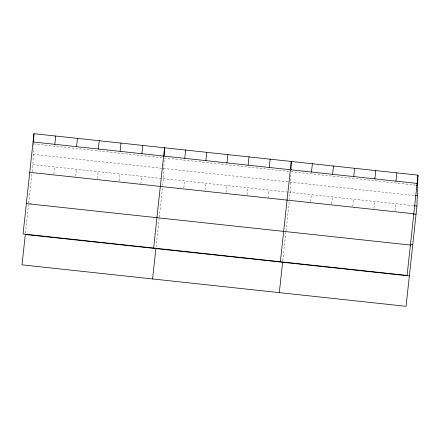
<?xml version="1.0" encoding="UTF-8"?>
<svg xmlns="http://www.w3.org/2000/svg" width="440" height="440" viewBox="0 0 440 440"><rect width="100%" height="100%" fill="white"/><g stroke="black" fill="none" stroke-linecap="round" stroke-linejoin="round"><path stroke-width="0.33" stroke-dasharray="2.2 1.65" d="M32.131 171.578L32.896 164.577L33.456 148.077M33.545 145.453L33.671 141.84M164.109 160.078L163.471 178.673L162.712 185.674M290.807 174.812L290.208 192.357L289.449 199.359M25.449 233.129L28.55 204.573M28.694 203.214L31.922 173.525M53.895 173.927L54.659 166.925M75.658 176.281L76.417 169.274M97.422 178.629L98.181 171.622M119.185 180.978L119.944 173.976M140.877 183.964L141.708 176.325M156.024 247.231L159.126 218.669M159.274 217.311L162.498 187.627M183.832 187.957L184.591 180.956M204.958 190.24L205.716 183.233M226.078 192.517L226.837 185.515M247.203 194.799L247.962 187.798M268.257 197.72L269.082 190.075M282.761 260.915L285.863 232.353M286.011 230.995L289.234 201.311M310.569 201.641L311.333 194.639M331.694 203.924L332.453 196.917M352.814 206.201L353.579 199.199M373.94 208.483L374.699 201.482M395.06 210.766L395.824 203.759M33.6 143.88L162.816 157.828M164.18 157.977L289.553 171.512M290.917 171.661L415.608 185.125M33.242 154.38L414.568 195.553M32.896 164.577L288.161 192.137M288.844 192.209L413.54 205.673M29.375 203.286L31.416 203.506"/><path stroke-width="0.66" d="M33.671 141.84L33.952 133.683L418 175.148L416.944 206.041L406.049 306.317L22 264.853L25.3 234.493L409.349 275.957M164.246 155.936L164.527 147.78L153.632 248.056M290.983 169.62L291.264 161.464L280.368 261.74M33.952 133.683L23.056 233.959L407.105 275.423L418 175.148M54.813 144.309L55.71 136.032M76.576 146.657L77.473 138.38M98.34 149.012L99.237 140.734M120.104 151.36L121 143.083M141.867 153.709L142.764 145.431M152.576 278.949L155.876 248.589M184.751 158.34L185.647 150.062M205.871 160.622L206.773 152.345M226.996 162.899L227.893 154.621M248.116 165.181L249.018 156.904M269.242 167.464L270.138 159.187M279.312 292.633L282.612 262.273M311.487 172.024L312.384 163.746M332.607 174.306L333.509 166.029M353.733 176.583L354.629 168.305M374.858 178.865L375.755 170.588M395.978 181.148L396.875 172.871M33.05 141.961L417.104 183.425M416.29 185.196L417.654 185.345M415.25 195.624L417.291 195.844M414.222 205.744L416.944 206.041M29.75 172.321L413.804 213.785M413.32 214.022L416.048 214.319M410.02 244.382L412.748 244.679M26.356 203.599L410.405 245.064"/></g></svg>
